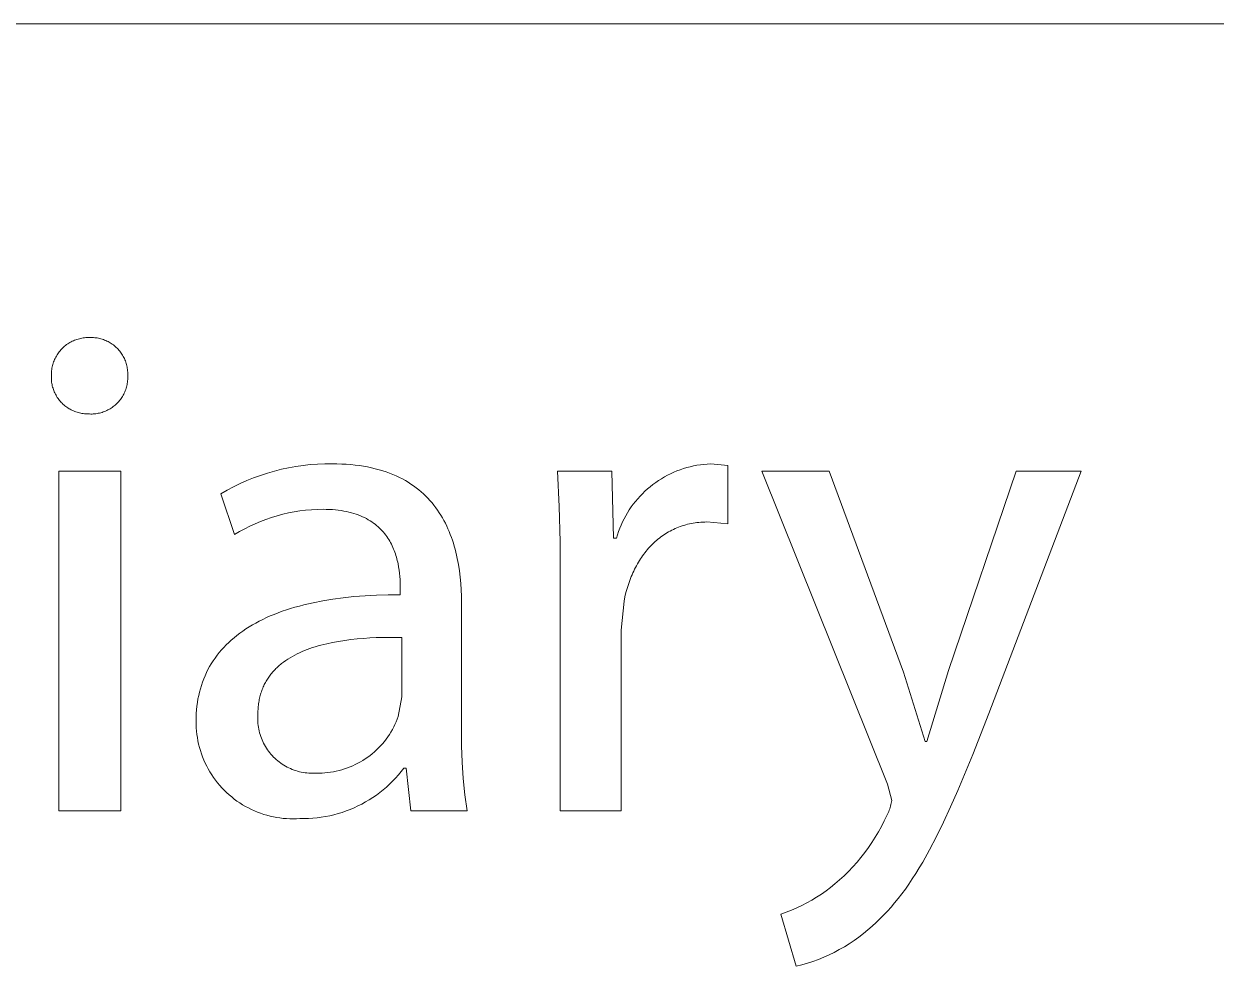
# Model space of a CAD drawing. Header units: millimetres. Extents: x 1383 to 4664, y -160 to 2132.
# Drawn here: x 4464.2 to 4520, y 162.7 to 206.8 of the extents above; entities that cross this region are included whole.
import ezdxf

# ---------------------------------------------------------------- set-up
doc = ezdxf.new("R2010")
doc.units = ezdxf.units.MM
doc.header["$MEASUREMENT"] = 0
doc.layers.add('Domyślny', color=7, linetype='Continuous', true_color=0x000000)

msp = doc.modelspace()

# ---------------------------------------------------------------- linework, layer by layer
at = {"layer": 'Domyślny', "color": 18, "lineweight": 15, "true_color": 0x000000}
for p, q in [((4660.842, 206.844), (3424.001, 206.844)), ((4466.365, 191.955), (4466.419, 191.983)), ((4466.419, 191.983), (4466.473, 192.008)), ((4466.473, 192.008), (4466.529, 192.032)), ((4466.529, 192.032), (4466.585, 192.054)), ((4466.585, 192.054), (4466.642, 192.074)), ((4466.642, 192.074), (4466.7, 192.092)), ((4466.7, 192.092), (4466.758, 192.107)), ((4466.758, 192.107), (4466.817, 192.121)), ((4466.817, 192.121), (4466.876, 192.133)), ((4466.876, 192.133), (4466.936, 192.142)), ((4466.936, 192.142), (4466.996, 192.15)), ((4466.996, 192.15), (4467.056, 192.156)), ((4467.056, 192.156), (4467.116, 192.159)), ((4467.116, 192.159), (4467.177, 192.16)), ((4467.177, 192.16), (4467.237, 192.159)), ((4467.237, 192.159), (4467.296, 192.161)), ((4467.296, 192.161), (4467.356, 192.161)), ((4467.356, 192.161), (4467.415, 192.158)), ((4467.415, 192.158), (4467.474, 192.154)), ((4467.474, 192.154), (4467.533, 192.147)), ((4467.533, 192.147), (4467.591, 192.139)), ((4467.591, 192.139), (4467.65, 192.128)), ((4467.65, 192.128), (4467.708, 192.115)), ((4467.708, 192.115), (4467.765, 192.101)), ((4467.765, 192.101), (4467.822, 192.084)), ((4467.822, 192.084), (4467.878, 192.065)), ((4467.878, 192.065), (4467.934, 192.045)), ((4467.934, 192.045), (4467.989, 192.022)), ((4467.989, 192.022), (4468.043, 191.998)), ((4468.043, 191.998), (4468.096, 191.972)), ((4465.743, 191.395), (4465.778, 191.444)), ((4465.778, 191.444), (4465.814, 191.493)), ((4465.814, 191.493), (4465.852, 191.539)), ((4465.852, 191.539), (4465.892, 191.585)), ((4465.892, 191.585), (4465.933, 191.629)), ((4465.933, 191.629), (4465.975, 191.672)), ((4465.975, 191.672), (4466.02, 191.713)), ((4466.02, 191.713), (4466.065, 191.753)), ((4466.065, 191.753), (4466.112, 191.791)), ((4466.112, 191.791), (4466.16, 191.827)), ((4466.16, 191.827), (4466.21, 191.862)), ((4466.21, 191.862), (4466.26, 191.895)), ((4466.26, 191.895), (4466.312, 191.926)), ((4466.312, 191.926), (4466.365, 191.955)), ((4468.096, 191.972), (4468.148, 191.944)), ((4468.148, 191.944), (4468.199, 191.914)), ((4468.199, 191.914), (4468.249, 191.882)), ((4468.249, 191.882), (4468.298, 191.849)), ((4468.298, 191.849), (4468.346, 191.814)), ((4468.346, 191.814), (4468.393, 191.777)), ((4468.393, 191.777), (4468.438, 191.739)), ((4468.438, 191.739), (4468.482, 191.699)), ((4468.482, 191.699), (4468.524, 191.658)), ((4468.524, 191.658), (4468.565, 191.615)), ((4468.565, 191.615), (4468.605, 191.571)), ((4468.605, 191.571), (4468.643, 191.525)), ((4468.643, 191.525), (4468.679, 191.479)), ((4468.679, 191.479), (4468.714, 191.431)), ((4468.714, 191.431), (4468.747, 191.381)), ((4465.497, 190.846), (4465.513, 190.905)), ((4465.513, 190.905), (4465.531, 190.962)), ((4465.531, 190.962), (4465.551, 191.019)), ((4465.551, 191.019), (4465.572, 191.076)), ((4465.572, 191.076), (4465.596, 191.131)), ((4465.596, 191.131), (4465.622, 191.186)), ((4465.622, 191.186), (4465.649, 191.24)), ((4465.649, 191.24), (4465.679, 191.293)), ((4465.679, 191.293), (4465.71, 191.344)), ((4465.71, 191.344), (4465.743, 191.395)), ((4468.747, 191.381), (4468.778, 191.331)), ((4468.778, 191.331), (4468.808, 191.28)), ((4468.808, 191.28), (4468.835, 191.227)), ((4468.835, 191.227), (4468.861, 191.174)), ((4468.861, 191.174), (4468.885, 191.12)), ((4468.885, 191.12), (4468.908, 191.065)), ((4468.908, 191.065), (4468.928, 191.009)), ((4468.928, 191.009), (4468.946, 190.953)), ((4468.946, 190.953), (4468.962, 190.896)), ((4468.962, 190.896), (4468.977, 190.838)), ((4465.444, 190.428), (4465.446, 190.488)), ((4465.445, 190.368), (4465.444, 190.428)), ((4465.444, 190.309), (4465.445, 190.368)), ((4465.444, 190.25), (4465.444, 190.309)), ((4465.446, 190.488), (4465.449, 190.549)), ((4465.449, 190.549), (4465.455, 190.609)), ((4465.455, 190.609), (4465.462, 190.669)), ((4465.462, 190.669), (4465.472, 190.728)), ((4465.472, 190.728), (4465.484, 190.788)), ((4465.484, 190.788), (4465.497, 190.846)), ((4468.977, 190.838), (4468.989, 190.78)), ((4468.989, 190.78), (4468.999, 190.722)), ((4468.999, 190.722), (4469.007, 190.663)), ((4469.007, 190.663), (4469.014, 190.604)), ((4469.014, 190.604), (4469.018, 190.545)), ((4469.018, 190.545), (4469.02, 190.486)), ((4469.02, 190.427), (4469.018, 190.368)), ((4469.018, 190.368), (4469.02, 190.308)), ((4469.02, 190.308), (4469.019, 190.249)), ((4469.02, 190.486), (4469.02, 190.427)), ((4465.447, 190.191), (4465.444, 190.25)), ((4465.452, 190.132), (4465.447, 190.191)), ((4465.458, 190.073), (4465.452, 190.132)), ((4465.467, 190.015), (4465.458, 190.073)), ((4465.478, 189.957), (4465.467, 190.015)), ((4465.49, 189.899), (4465.478, 189.957)), ((4465.505, 189.842), (4465.49, 189.899)), ((4465.522, 189.785), (4465.505, 189.842)), ((4465.54, 189.729), (4465.522, 189.785)), ((4468.943, 189.783), (4468.924, 189.727)), ((4468.959, 189.84), (4468.943, 189.783)), ((4468.974, 189.897), (4468.959, 189.84)), ((4468.987, 189.955), (4468.974, 189.897)), ((4468.997, 190.014), (4468.987, 189.955)), ((4469.006, 190.072), (4468.997, 190.014)), ((4469.012, 190.131), (4469.006, 190.072)), ((4469.017, 190.19), (4469.012, 190.131)), ((4469.019, 190.249), (4469.017, 190.19)), ((4465.561, 189.674), (4465.54, 189.729)), ((4465.583, 189.619), (4465.561, 189.674)), ((4465.608, 189.565), (4465.583, 189.619)), ((4465.634, 189.512), (4465.608, 189.565)), ((4465.662, 189.46), (4465.634, 189.512)), ((4465.691, 189.409), (4465.662, 189.46)), ((4465.723, 189.359), (4465.691, 189.409)), ((4465.756, 189.31), (4465.723, 189.359)), ((4465.791, 189.263), (4465.756, 189.31)), ((4465.828, 189.216), (4465.791, 189.263)), ((4465.866, 189.171), (4465.828, 189.216)), ((4468.637, 189.213), (4468.599, 189.167)), ((4468.674, 189.259), (4468.637, 189.213)), ((4468.709, 189.307), (4468.674, 189.259)), ((4468.742, 189.356), (4468.709, 189.307)), ((4468.773, 189.406), (4468.742, 189.356)), ((4468.803, 189.457), (4468.773, 189.406)), ((4468.831, 189.51), (4468.803, 189.457)), ((4468.857, 189.563), (4468.831, 189.51)), ((4468.881, 189.617), (4468.857, 189.563)), ((4468.904, 189.671), (4468.881, 189.617)), ((4468.924, 189.727), (4468.904, 189.671)), ((4465.905, 189.127), (4465.866, 189.171)), ((4465.946, 189.085), (4465.905, 189.127)), ((4465.989, 189.044), (4465.946, 189.085)), ((4466.033, 189.005), (4465.989, 189.044)), ((4466.078, 188.967), (4466.033, 189.005)), ((4466.125, 188.93), (4466.078, 188.967)), ((4466.172, 188.896), (4466.125, 188.93)), ((4466.221, 188.863), (4466.172, 188.896)), ((4466.271, 188.831), (4466.221, 188.863)), ((4466.322, 188.802), (4466.271, 188.831)), ((4466.375, 188.774), (4466.322, 188.802)), ((4466.428, 188.748), (4466.375, 188.774)), ((4466.481, 188.724), (4466.428, 188.748)), ((4466.536, 188.702), (4466.481, 188.724)), ((4466.592, 188.681), (4466.536, 188.702)), ((4466.648, 188.663), (4466.592, 188.681)), ((4466.704, 188.646), (4466.648, 188.663)), ((4466.762, 188.632), (4466.704, 188.646)), ((4466.819, 188.619), (4466.762, 188.632)), ((4467.758, 188.641), (4467.701, 188.626)), ((4467.815, 188.657), (4467.758, 188.641)), ((4467.871, 188.676), (4467.815, 188.657)), ((4467.927, 188.696), (4467.871, 188.676)), ((4467.982, 188.718), (4467.927, 188.696)), ((4468.036, 188.743), (4467.982, 188.718)), ((4468.089, 188.769), (4468.036, 188.743)), ((4468.141, 188.796), (4468.089, 188.769)), ((4468.192, 188.826), (4468.141, 188.796)), ((4468.243, 188.858), (4468.192, 188.826)), ((4468.292, 188.891), (4468.243, 188.858)), ((4468.34, 188.926), (4468.292, 188.891)), ((4468.386, 188.962), (4468.34, 188.926)), ((4468.432, 189), (4468.386, 188.962)), ((4468.476, 189.04), (4468.432, 189)), ((4468.518, 189.081), (4468.476, 189.04)), ((4468.559, 189.123), (4468.518, 189.081)), ((4468.599, 189.167), (4468.559, 189.123)), ((4466.877, 188.609), (4466.819, 188.619)), ((4466.936, 188.6), (4466.877, 188.609)), ((4466.995, 188.594), (4466.936, 188.6)), ((4467.053, 188.589), (4466.995, 188.594)), ((4467.112, 188.587), (4467.053, 188.589)), ((4467.172, 188.587), (4467.112, 188.587)), ((4467.231, 188.583), (4467.172, 188.587)), ((4467.29, 188.581), (4467.231, 188.583)), ((4467.349, 188.581), (4467.29, 188.581)), ((4467.408, 188.584), (4467.349, 188.581)), ((4467.467, 188.588), (4467.408, 188.584)), ((4467.526, 188.595), (4467.467, 188.588)), ((4467.585, 188.603), (4467.526, 188.595)), ((4467.643, 188.614), (4467.585, 188.603)), ((4467.701, 188.626), (4467.643, 188.614)), ((4465.795, 185.899), (4468.69, 185.899)), ((4465.795, 170.002), (4465.795, 185.899)), ((4468.69, 185.899), (4468.69, 170.002)), ((4475.555, 185.814), (4475.884, 185.909)), ((4475.884, 185.909), (4476.215, 185.993)), ((4476.215, 185.993), (4476.549, 186.065)), ((4476.549, 186.065), (4476.886, 186.125)), ((4476.886, 186.125), (4477.224, 186.173)), ((4477.224, 186.173), (4477.564, 186.21)), ((4477.564, 186.21), (4477.905, 186.235)), ((4477.905, 186.235), (4478.246, 186.248)), ((4478.246, 186.248), (4478.588, 186.25)), ((4478.588, 186.25), (4478.813, 186.247)), ((4478.813, 186.247), (4479.033, 186.24)), ((4479.033, 186.24), (4479.248, 186.228)), ((4479.248, 186.228), (4479.457, 186.212)), ((4479.457, 186.212), (4479.662, 186.191)), ((4479.662, 186.191), (4479.861, 186.165)), ((4479.861, 186.165), (4480.055, 186.135)), ((4480.055, 186.135), (4480.244, 186.101)), ((4480.244, 186.101), (4480.428, 186.063)), ((4480.428, 186.063), (4480.608, 186.02)), ((4480.608, 186.02), (4480.782, 185.974)), ((4480.782, 185.974), (4480.952, 185.923)), ((4480.952, 185.923), (4481.117, 185.869)), ((4481.117, 185.869), (4481.278, 185.81)), ((4489.212, 184.246), (4489.128, 185.898)), ((4489.128, 185.898), (4491.674, 185.898)), ((4491.674, 185.898), (4491.761, 182.773)), ((4494.429, 185.784), (4494.576, 185.852)), ((4494.576, 185.852), (4494.726, 185.914)), ((4494.726, 185.914), (4494.878, 185.971)), ((4494.878, 185.971), (4495.032, 186.023)), ((4495.032, 186.023), (4495.187, 186.07)), ((4495.187, 186.07), (4495.344, 186.112)), ((4495.344, 186.112), (4495.502, 186.148)), ((4495.502, 186.148), (4495.662, 186.179)), ((4495.662, 186.179), (4495.822, 186.204)), ((4495.822, 186.204), (4495.983, 186.224)), ((4495.983, 186.224), (4496.145, 186.239)), ((4496.145, 186.239), (4496.307, 186.247)), ((4496.307, 186.247), (4497.115, 186.171)), ((4497.115, 186.171), (4497.115, 183.439)), ((4504.581, 171.247), (4498.703, 185.899)), ((4498.703, 185.899), (4501.849, 185.899)), ((4501.849, 185.899), (4505.335, 176.503)), ((4507.444, 176.568), (4510.601, 185.899)), ((4513.649, 185.899), (4509.323, 174.569)), ((4510.601, 185.899), (4513.649, 185.899)), ((4473.974, 185.172), (4474.281, 185.322)), ((4474.281, 185.322), (4474.593, 185.462)), ((4474.593, 185.462), (4474.91, 185.59)), ((4474.91, 185.59), (4475.231, 185.708)), ((4475.231, 185.708), (4475.555, 185.814)), ((4481.278, 185.81), (4481.434, 185.748)), ((4481.434, 185.748), (4481.585, 185.682)), ((4481.585, 185.682), (4481.732, 185.613)), ((4481.732, 185.613), (4481.874, 185.54)), ((4481.874, 185.54), (4482.013, 185.464)), ((4482.013, 185.464), (4482.146, 185.384)), ((4482.146, 185.384), (4482.276, 185.302)), ((4482.276, 185.302), (4482.401, 185.215)), ((4493.599, 185.278), (4493.73, 185.374)), ((4493.73, 185.374), (4493.864, 185.465)), ((4493.864, 185.465), (4494.001, 185.552)), ((4494.001, 185.552), (4494.141, 185.634)), ((4494.141, 185.634), (4494.284, 185.712)), ((4494.284, 185.712), (4494.429, 185.784)), ((4473.376, 184.84), (4473.672, 185.011)), ((4474.021, 182.939), (4473.376, 184.84)), ((4473.672, 185.011), (4473.974, 185.172)), ((4482.401, 185.215), (4482.523, 185.126)), ((4482.523, 185.126), (4482.64, 185.034)), ((4482.64, 185.034), (4482.753, 184.939)), ((4482.753, 184.939), (4482.862, 184.841)), ((4482.862, 184.841), (4482.968, 184.74)), ((4482.968, 184.74), (4483.069, 184.636)), ((4492.889, 184.614), (4492.997, 184.734)), ((4492.997, 184.734), (4493.11, 184.851)), ((4493.11, 184.851), (4493.227, 184.964)), ((4493.227, 184.964), (4493.347, 185.073)), ((4493.347, 185.073), (4493.471, 185.177)), ((4493.471, 185.177), (4493.599, 185.278)), ((4483.069, 184.636), (4483.167, 184.53)), ((4483.167, 184.53), (4483.261, 184.421)), ((4483.261, 184.421), (4483.351, 184.309)), ((4483.351, 184.309), (4483.438, 184.196)), ((4483.438, 184.196), (4483.521, 184.079)), ((4489.256, 182.592), (4489.212, 184.246)), ((4492.497, 184.097), (4492.588, 184.231)), ((4492.588, 184.231), (4492.684, 184.362)), ((4492.684, 184.362), (4492.784, 184.49)), ((4492.784, 184.49), (4492.889, 184.614)), ((4475.491, 183.65), (4475.236, 183.553)), ((4475.748, 183.738), (4475.491, 183.65)), ((4476.009, 183.818), (4475.748, 183.738)), ((4476.273, 183.888), (4476.009, 183.818)), ((4476.538, 183.949), (4476.273, 183.888)), ((4476.806, 184.001), (4476.538, 183.949)), ((4477.075, 184.043), (4476.806, 184.001)), ((4477.346, 184.076), (4477.075, 184.043)), ((4477.617, 184.1), (4477.346, 184.076)), ((4477.889, 184.114), (4477.617, 184.1)), ((4478.162, 184.119), (4477.889, 184.114)), ((4478.312, 184.117), (4478.162, 184.119)), ((4478.459, 184.112), (4478.312, 184.117)), ((4478.601, 184.104), (4478.459, 184.112)), ((4478.739, 184.092), (4478.601, 184.104)), ((4478.873, 184.077), (4478.739, 184.092)), ((4479.003, 184.06), (4478.873, 184.077)), ((4479.13, 184.039), (4479.003, 184.06)), ((4479.252, 184.015), (4479.13, 184.039)), ((4479.371, 183.989), (4479.252, 184.015)), ((4479.486, 183.959), (4479.371, 183.989)), ((4479.597, 183.927), (4479.486, 183.959)), ((4479.705, 183.893), (4479.597, 183.927)), ((4479.809, 183.856), (4479.705, 183.893)), ((4479.91, 183.816), (4479.809, 183.856)), ((4480.007, 183.774), (4479.91, 183.816)), ((4480.101, 183.73), (4480.007, 183.774)), ((4480.191, 183.683), (4480.101, 183.73)), ((4480.278, 183.635), (4480.191, 183.683)), ((4480.363, 183.584), (4480.278, 183.635)), ((4483.521, 184.079), (4483.601, 183.961)), ((4483.601, 183.961), (4483.677, 183.84)), ((4483.677, 183.84), (4483.749, 183.718)), ((4483.749, 183.718), (4483.819, 183.593)), ((4492.178, 183.532), (4492.251, 183.677)), ((4492.251, 183.677), (4492.328, 183.82)), ((4492.328, 183.82), (4492.41, 183.96)), ((4492.41, 183.96), (4492.497, 184.097)), ((4474.255, 183.079), (4474.021, 182.939)), ((4474.494, 183.21), (4474.255, 183.079)), ((4474.737, 183.333), (4474.494, 183.21)), ((4474.985, 183.447), (4474.737, 183.333)), ((4475.236, 183.553), (4474.985, 183.447)), ((4480.443, 183.532), (4480.363, 183.584)), ((4480.521, 183.477), (4480.443, 183.532)), ((4480.596, 183.421), (4480.521, 183.477)), ((4480.668, 183.363), (4480.596, 183.421)), ((4480.737, 183.303), (4480.668, 183.363)), ((4480.803, 183.242), (4480.737, 183.303)), ((4480.867, 183.179), (4480.803, 183.242)), ((4480.927, 183.115), (4480.867, 183.179)), ((4480.985, 183.049), (4480.927, 183.115)), ((4481.04, 182.983), (4480.985, 183.049)), ((4483.819, 183.593), (4483.885, 183.466)), ((4483.885, 183.466), (4483.948, 183.338)), ((4483.948, 183.338), (4484.008, 183.208)), ((4484.008, 183.208), (4484.065, 183.076)), ((4484.065, 183.076), (4484.118, 182.942)), ((4491.939, 182.928), (4491.991, 183.082)), ((4491.991, 183.082), (4492.049, 183.234)), ((4492.049, 183.234), (4492.111, 183.384)), ((4492.111, 183.384), (4492.178, 183.532)), ((4494.333, 183.062), (4494.259, 183.018)), ((4494.408, 183.104), (4494.333, 183.062)), ((4494.485, 183.144), (4494.408, 183.104)), ((4494.562, 183.182), (4494.485, 183.144)), ((4494.641, 183.218), (4494.562, 183.182)), ((4494.721, 183.252), (4494.641, 183.218)), ((4494.801, 183.285), (4494.721, 183.252)), ((4494.883, 183.315), (4494.801, 183.285)), ((4494.966, 183.344), (4494.883, 183.315)), ((4495.05, 183.37), (4494.966, 183.344)), ((4495.135, 183.395), (4495.05, 183.37)), ((4495.221, 183.418), (4495.135, 183.395)), ((4495.307, 183.438), (4495.221, 183.418)), ((4495.395, 183.456), (4495.307, 183.438)), ((4495.484, 183.473), (4495.395, 183.456)), ((4495.574, 183.487), (4495.484, 183.473)), ((4495.664, 183.499), (4495.574, 183.487)), ((4495.756, 183.509), (4495.664, 183.499)), ((4495.849, 183.517), (4495.756, 183.509)), ((4495.942, 183.522), (4495.849, 183.517)), ((4496.037, 183.526), (4495.942, 183.522)), ((4496.132, 183.527), (4496.037, 183.526)), ((4497.115, 183.439), (4496.132, 183.527)), ((4481.093, 182.914), (4481.04, 182.983)), ((4481.143, 182.845), (4481.093, 182.914)), ((4481.191, 182.775), (4481.143, 182.845)), ((4481.237, 182.704), (4481.191, 182.775)), ((4481.28, 182.632), (4481.237, 182.704)), ((4481.321, 182.559), (4481.28, 182.632)), ((4481.359, 182.486), (4481.321, 182.559)), ((4484.118, 182.942), (4484.169, 182.807)), ((4484.169, 182.807), (4484.216, 182.67)), ((4484.216, 182.67), (4484.261, 182.532)), ((4484.261, 182.532), (4484.303, 182.393)), ((4489.259, 180.937), (4489.256, 182.592)), ((4491.761, 182.773), (4491.893, 182.773)), ((4491.893, 182.773), (4491.939, 182.928)), ((4493.641, 182.547), (4493.578, 182.486)), ((4493.705, 182.606), (4493.641, 182.547)), ((4493.77, 182.663), (4493.705, 182.606)), ((4493.836, 182.719), (4493.77, 182.663)), ((4493.904, 182.773), (4493.836, 182.719)), ((4493.973, 182.826), (4493.904, 182.773)), ((4494.042, 182.876), (4493.973, 182.826)), ((4494.113, 182.925), (4494.042, 182.876)), ((4494.185, 182.973), (4494.113, 182.925)), ((4494.259, 183.018), (4494.185, 182.973)), ((4481.396, 182.411), (4481.359, 182.486)), ((4481.43, 182.337), (4481.396, 182.411)), ((4481.462, 182.261), (4481.43, 182.337)), ((4481.493, 182.186), (4481.462, 182.261)), ((4481.521, 182.11), (4481.493, 182.186)), ((4481.548, 182.033), (4481.521, 182.11)), ((4481.572, 181.957), (4481.548, 182.033)), ((4481.595, 181.88), (4481.572, 181.957)), ((4484.303, 182.393), (4484.342, 182.252)), ((4484.342, 182.252), (4484.379, 182.11)), ((4484.379, 182.11), (4484.413, 181.968)), ((4484.413, 181.968), (4484.444, 181.824)), ((4493.119, 181.946), (4493.068, 181.871)), ((4493.172, 182.018), (4493.119, 181.946)), ((4493.227, 182.09), (4493.172, 182.018)), ((4493.282, 182.16), (4493.227, 182.09)), ((4493.339, 182.228), (4493.282, 182.16)), ((4493.397, 182.295), (4493.339, 182.228)), ((4493.456, 182.36), (4493.397, 182.295)), ((4493.516, 182.424), (4493.456, 182.36)), ((4493.578, 182.486), (4493.516, 182.424)), ((4481.617, 181.804), (4481.595, 181.88)), ((4481.636, 181.727), (4481.617, 181.804)), ((4481.655, 181.651), (4481.636, 181.727)), ((4481.671, 181.575), (4481.655, 181.651)), ((4481.7, 181.423), (4481.671, 181.575)), ((4481.724, 181.274), (4481.7, 181.423)), ((4484.444, 181.824), (4484.473, 181.679)), ((4484.473, 181.679), (4484.499, 181.533)), ((4484.499, 181.533), (4484.544, 181.24)), ((4492.785, 181.398), (4492.742, 181.314)), ((4492.829, 181.48), (4492.785, 181.398)), ((4492.874, 181.561), (4492.829, 181.48)), ((4492.92, 181.641), (4492.874, 181.561)), ((4492.968, 181.719), (4492.92, 181.641)), ((4493.017, 181.796), (4492.968, 181.719)), ((4493.068, 181.871), (4493.017, 181.796)), ((4481.742, 181.126), (4481.724, 181.274)), ((4481.757, 180.982), (4481.742, 181.126)), ((4481.767, 180.842), (4481.757, 180.982)), ((4481.774, 180.705), (4481.767, 180.842)), ((4484.544, 181.24), (4484.58, 180.944)), ((4484.58, 180.944), (4484.608, 180.646)), ((4489.259, 170.001), (4489.259, 180.937)), ((4492.551, 180.879), (4492.516, 180.788)), ((4492.586, 180.968), (4492.551, 180.879)), ((4492.623, 181.056), (4492.586, 180.968)), ((4492.662, 181.144), (4492.623, 181.056)), ((4492.701, 181.23), (4492.662, 181.144)), ((4492.742, 181.314), (4492.701, 181.23)), ((4481.777, 180.574), (4481.774, 180.705)), ((4481.778, 180.448), (4481.777, 180.574)), ((4481.778, 180.12), (4481.778, 180.448)), ((4484.608, 180.646), (4484.626, 180.347)), ((4484.626, 180.347), (4484.637, 180.048)), ((4492.394, 180.414), (4492.341, 180.221)), ((4492.452, 180.603), (4492.394, 180.414)), ((4492.516, 180.788), (4492.452, 180.603)), ((4477.263, 179.649), (4477.699, 179.75)), ((4477.699, 179.75), (4478.151, 179.839)), ((4478.151, 179.839), (4478.62, 179.915)), ((4478.62, 179.915), (4479.106, 179.98)), ((4479.106, 179.98), (4479.608, 180.033)), ((4479.608, 180.033), (4480.126, 180.073)), ((4480.126, 180.073), (4480.661, 180.101)), ((4480.661, 180.101), (4481.212, 180.117)), ((4481.212, 180.117), (4481.778, 180.12)), ((4484.637, 180.048), (4484.641, 179.749)), ((4484.641, 179.749), (4484.641, 173.805)), ((4492.253, 179.823), (4492.122, 178.468)), ((4492.294, 180.024), (4492.253, 179.823)), ((4492.341, 180.221), (4492.294, 180.024)), ((4475.693, 179.128), (4475.874, 179.203)), ((4475.874, 179.203), (4476.06, 179.275)), ((4476.06, 179.275), (4476.25, 179.345)), ((4476.25, 179.345), (4476.444, 179.412)), ((4476.444, 179.412), (4476.642, 179.475)), ((4476.642, 179.475), (4476.845, 179.536)), ((4476.845, 179.536), (4477.052, 179.594)), ((4477.052, 179.594), (4477.263, 179.649)), ((4474.55, 178.52), (4474.7, 178.615)), ((4474.7, 178.615), (4474.854, 178.708)), ((4474.854, 178.708), (4475.013, 178.797)), ((4475.013, 178.797), (4475.177, 178.884)), ((4475.177, 178.884), (4475.344, 178.968)), ((4475.344, 178.968), (4475.517, 179.049)), ((4475.517, 179.049), (4475.693, 179.128)), ((4473.868, 178.001), (4473.995, 178.11)), ((4473.995, 178.11), (4474.127, 178.217)), ((4474.127, 178.217), (4474.263, 178.32)), ((4474.263, 178.32), (4474.404, 178.421)), ((4474.404, 178.421), (4474.55, 178.52)), ((4479.758, 178.053), (4479.465, 178.022)), ((4480.054, 178.078), (4479.758, 178.053)), ((4480.352, 178.098), (4480.054, 178.078)), ((4480.651, 178.112), (4480.352, 178.098)), ((4481.25, 178.125), (4480.651, 178.112)), ((4481.844, 178.121), (4481.25, 178.125)), ((4481.844, 175.346), (4481.844, 178.121)), ((4492.122, 178.468), (4492.122, 170.001)), ((4473.3, 177.412), (4473.405, 177.535)), ((4473.405, 177.535), (4473.513, 177.656)), ((4473.513, 177.656), (4473.627, 177.773)), ((4473.627, 177.773), (4473.745, 177.888)), ((4473.745, 177.888), (4473.868, 178.001)), ((4477.299, 177.509), (4477.179, 177.459)), ((4477.421, 177.556), (4477.299, 177.509)), ((4477.545, 177.602), (4477.421, 177.556)), ((4477.671, 177.645), (4477.545, 177.602)), ((4477.8, 177.685), (4477.671, 177.645)), ((4477.93, 177.724), (4477.8, 177.685)), ((4478.062, 177.761), (4477.93, 177.724)), ((4478.332, 177.828), (4478.062, 177.761)), ((4478.607, 177.887), (4478.332, 177.828)), ((4478.889, 177.939), (4478.607, 177.887)), ((4479.175, 177.984), (4478.889, 177.939)), ((4479.465, 178.022), (4479.175, 177.984)), ((4472.931, 176.892), (4473.016, 177.026)), ((4473.016, 177.026), (4473.106, 177.157)), ((4473.106, 177.157), (4473.201, 177.286)), ((4473.201, 177.286), (4473.3, 177.412)), ((4476.315, 176.972), (4476.221, 176.9)), ((4476.413, 177.042), (4476.315, 176.972)), ((4476.514, 177.109), (4476.413, 177.042)), ((4476.618, 177.174), (4476.514, 177.109)), ((4476.725, 177.236), (4476.618, 177.174)), ((4476.835, 177.295), (4476.725, 177.236)), ((4476.947, 177.352), (4476.835, 177.295)), ((4477.062, 177.407), (4476.947, 177.352)), ((4477.179, 177.459), (4477.062, 177.407)), ((4472.637, 176.329), (4472.703, 176.474)), ((4472.703, 176.474), (4472.774, 176.616)), ((4472.774, 176.616), (4472.85, 176.755)), ((4472.85, 176.755), (4472.931, 176.892)), ((4475.687, 176.36), (4475.652, 176.313)), ((4475.723, 176.406), (4475.687, 176.36)), ((4475.759, 176.451), (4475.723, 176.406)), ((4475.797, 176.496), (4475.759, 176.451)), ((4475.835, 176.539), (4475.797, 176.496)), ((4475.875, 176.582), (4475.835, 176.539)), ((4475.915, 176.624), (4475.875, 176.582)), ((4475.956, 176.666), (4475.915, 176.624)), ((4475.998, 176.707), (4475.956, 176.666)), ((4476.041, 176.747), (4475.998, 176.707)), ((4476.085, 176.786), (4476.041, 176.747)), ((4476.129, 176.825), (4476.085, 176.786)), ((4476.174, 176.863), (4476.129, 176.825)), ((4476.221, 176.9), (4476.174, 176.863)), ((4505.335, 176.503), (4506.351, 173.258)), ((4506.416, 173.258), (4507.444, 176.568)), ((4472.42, 175.724), (4472.467, 175.879)), ((4472.467, 175.879), (4472.519, 176.032)), ((4472.519, 176.032), (4472.575, 176.182)), ((4472.575, 176.182), (4472.637, 176.329)), ((4475.361, 175.804), (4475.337, 175.749)), ((4475.385, 175.859), (4475.361, 175.804)), ((4475.411, 175.913), (4475.385, 175.859)), ((4475.437, 175.965), (4475.411, 175.913)), ((4475.465, 176.017), (4475.437, 175.965)), ((4475.494, 176.069), (4475.465, 176.017)), ((4475.523, 176.119), (4475.494, 176.069)), ((4475.554, 176.169), (4475.523, 176.119)), ((4475.586, 176.218), (4475.554, 176.169)), ((4475.619, 176.266), (4475.586, 176.218)), ((4475.652, 176.313), (4475.619, 176.266)), ((4472.281, 175.076), (4472.308, 175.242)), ((4472.308, 175.242), (4472.34, 175.405)), ((4472.34, 175.405), (4472.378, 175.566)), ((4472.378, 175.566), (4472.42, 175.724)), ((4475.19, 175.277), (4475.177, 175.214)), ((4475.205, 175.339), (4475.19, 175.277)), ((4475.22, 175.4), (4475.205, 175.339)), ((4475.237, 175.46), (4475.22, 175.4)), ((4475.255, 175.52), (4475.237, 175.46)), ((4475.274, 175.578), (4475.255, 175.52)), ((4475.294, 175.636), (4475.274, 175.578)), ((4475.315, 175.693), (4475.294, 175.636)), ((4475.337, 175.749), (4475.315, 175.693)), ((4481.68, 174.428), (4481.844, 175.346)), ((4472.228, 174.564), (4472.241, 174.737)), ((4472.241, 174.737), (4472.258, 174.908)), ((4472.258, 174.908), (4472.281, 175.076)), ((4475.116, 174.68), (4475.114, 174.609)), ((4475.119, 174.75), (4475.116, 174.68)), ((4475.124, 174.819), (4475.119, 174.75)), ((4475.13, 174.887), (4475.124, 174.819)), ((4475.137, 174.954), (4475.13, 174.887)), ((4475.145, 175.02), (4475.137, 174.954)), ((4475.155, 175.086), (4475.145, 175.02)), ((4475.165, 175.15), (4475.155, 175.086)), ((4475.177, 175.214), (4475.165, 175.15)), ((4472.218, 174.209), (4472.221, 174.388)), ((4472.219, 174.053), (4472.218, 174.209)), ((4472.221, 174.388), (4472.228, 174.564)), ((4475.108, 174.449), (4475.105, 174.361)), ((4475.105, 174.361), (4475.105, 174.272)), ((4475.105, 174.272), (4475.109, 174.184)), ((4475.114, 174.537), (4475.108, 174.449)), ((4475.109, 174.184), (4475.115, 174.096)), ((4475.114, 174.609), (4475.114, 174.537)), ((4481.528, 174.053), (4481.583, 174.176)), ((4481.583, 174.176), (4481.634, 174.301)), ((4481.634, 174.301), (4481.68, 174.428)), ((4509.323, 174.569), (4508.573, 172.646)), ((4472.226, 173.897), (4472.219, 174.053)), ((4472.238, 173.741), (4472.226, 173.897)), ((4472.255, 173.586), (4472.238, 173.741)), ((4472.278, 173.432), (4472.255, 173.586)), ((4475.115, 174.096), (4475.124, 174.008)), ((4475.124, 174.008), (4475.137, 173.921)), ((4475.137, 173.921), (4475.152, 173.834)), ((4475.152, 173.834), (4475.171, 173.748)), ((4475.171, 173.748), (4475.192, 173.662)), ((4475.192, 173.662), (4475.216, 173.577)), ((4475.216, 173.577), (4475.244, 173.493)), ((4481.192, 173.47), (4481.267, 173.582)), ((4481.267, 173.582), (4481.338, 173.696)), ((4481.338, 173.696), (4481.405, 173.813)), ((4481.405, 173.813), (4481.469, 173.932)), ((4481.469, 173.932), (4481.528, 174.053)), ((4484.641, 173.805), (4484.641, 173.042)), ((4472.306, 173.278), (4472.278, 173.432)), ((4472.339, 173.126), (4472.306, 173.278)), ((4472.378, 172.974), (4472.339, 173.126)), ((4475.244, 173.493), (4475.274, 173.41)), ((4475.274, 173.41), (4475.307, 173.329)), ((4475.307, 173.329), (4475.342, 173.248)), ((4475.342, 173.248), (4475.381, 173.168)), ((4475.381, 173.168), (4475.422, 173.09)), ((4475.422, 173.09), (4475.466, 173.014)), ((4475.466, 173.014), (4475.513, 172.939)), ((4480.762, 172.952), (4480.855, 173.049)), ((4480.855, 173.049), (4480.944, 173.15)), ((4480.944, 173.15), (4481.031, 173.254)), ((4481.031, 173.254), (4481.113, 173.36)), ((4481.113, 173.36), (4481.192, 173.47)), ((4484.641, 173.042), (4484.668, 172.279)), ((4506.351, 173.258), (4506.416, 173.258)), ((4472.421, 172.825), (4472.378, 172.974)), ((4472.47, 172.676), (4472.421, 172.825)), ((4472.524, 172.53), (4472.47, 172.676)), ((4472.583, 172.385), (4472.524, 172.53)), ((4475.513, 172.939), (4475.562, 172.866)), ((4475.562, 172.866), (4475.613, 172.794)), ((4475.613, 172.794), (4475.667, 172.724)), ((4475.667, 172.724), (4475.724, 172.656)), ((4475.724, 172.656), (4475.782, 172.59)), ((4475.782, 172.59), (4475.843, 172.526)), ((4475.843, 172.526), (4475.907, 172.465)), ((4475.907, 172.465), (4475.972, 172.405)), ((4480.14, 172.437), (4480.25, 172.514)), ((4480.25, 172.514), (4480.359, 172.595)), ((4480.359, 172.595), (4480.464, 172.679)), ((4480.464, 172.679), (4480.566, 172.766)), ((4480.566, 172.766), (4480.666, 172.857)), ((4480.666, 172.857), (4480.762, 172.952)), ((4508.573, 172.646), (4507.87, 170.953)), ((4472.647, 172.243), (4472.583, 172.385)), ((4472.715, 172.102), (4472.647, 172.243)), ((4472.789, 171.965), (4472.715, 172.102)), ((4472.867, 171.83), (4472.789, 171.965)), ((4475.972, 172.405), (4476.039, 172.348)), ((4476.039, 172.348), (4476.108, 172.293)), ((4476.108, 172.293), (4476.179, 172.241)), ((4476.179, 172.241), (4476.252, 172.191)), ((4476.252, 172.191), (4476.326, 172.143)), ((4476.326, 172.143), (4476.402, 172.099)), ((4476.402, 172.099), (4476.48, 172.056)), ((4476.48, 172.056), (4476.559, 172.017)), ((4476.559, 172.017), (4476.639, 171.98)), ((4476.639, 171.98), (4476.721, 171.946)), ((4476.721, 171.946), (4476.803, 171.915)), ((4476.803, 171.915), (4476.887, 171.887)), ((4478.782, 171.862), (4478.914, 171.892)), ((4478.914, 171.892), (4479.044, 171.928)), ((4479.044, 171.928), (4479.172, 171.967)), ((4479.172, 171.967), (4479.3, 172.012)), ((4479.3, 172.012), (4479.426, 172.06)), ((4479.426, 172.06), (4479.55, 172.113)), ((4479.55, 172.113), (4479.672, 172.169)), ((4479.672, 172.169), (4479.792, 172.23)), ((4479.792, 172.23), (4479.91, 172.295)), ((4479.91, 172.295), (4480.026, 172.364)), ((4480.026, 172.364), (4480.14, 172.437)), ((4481.942, 172.002), (4481.819, 171.844)), ((4482.052, 172.002), (4481.942, 172.002)), ((4482.27, 170.003), (4482.052, 172.002)), ((4484.668, 172.279), (4484.72, 171.518)), ((4472.95, 171.697), (4472.867, 171.83)), ((4473.037, 171.568), (4472.95, 171.697)), ((4473.129, 171.441), (4473.037, 171.568)), ((4473.225, 171.318), (4473.129, 171.441)), ((4476.887, 171.887), (4476.971, 171.862)), ((4476.971, 171.862), (4477.057, 171.839)), ((4477.057, 171.839), (4477.143, 171.82)), ((4477.143, 171.82), (4477.229, 171.803)), ((4477.229, 171.803), (4477.317, 171.79)), ((4477.317, 171.79), (4477.404, 171.779)), ((4477.404, 171.779), (4477.492, 171.772)), ((4477.492, 171.772), (4477.58, 171.768)), ((4477.58, 171.768), (4477.669, 171.766)), ((4477.669, 171.766), (4477.757, 171.768)), ((4477.757, 171.768), (4477.845, 171.773)), ((4477.845, 171.773), (4477.98, 171.772)), ((4477.98, 171.772), (4478.115, 171.775)), ((4478.115, 171.775), (4478.249, 171.783)), ((4478.249, 171.783), (4478.383, 171.796)), ((4478.383, 171.796), (4478.517, 171.813)), ((4478.517, 171.813), (4478.65, 171.835)), ((4478.65, 171.835), (4478.782, 171.862)), ((4481.419, 171.396), (4481.275, 171.256)), ((4481.557, 171.541), (4481.419, 171.396)), ((4481.691, 171.69), (4481.557, 171.541)), ((4481.819, 171.844), (4481.691, 171.69)), ((4484.72, 171.518), (4484.799, 170.759)), ((4473.325, 171.198), (4473.225, 171.318)), ((4473.429, 171.082), (4473.325, 171.198)), ((4473.537, 170.97), (4473.429, 171.082)), ((4473.649, 170.861), (4473.537, 170.97)), ((4473.765, 170.756), (4473.649, 170.861)), ((4480.818, 170.866), (4480.657, 170.746)), ((4480.975, 170.99), (4480.818, 170.866)), ((4481.127, 171.12), (4480.975, 170.99)), ((4481.275, 171.256), (4481.127, 171.12)), ((4504.778, 170.493), (4504.581, 171.247)), ((4507.87, 170.953), (4507.532, 170.188)), ((4473.884, 170.655), (4473.765, 170.756)), ((4474.006, 170.558), (4473.884, 170.655)), ((4474.132, 170.466), (4474.006, 170.558)), ((4474.261, 170.378), (4474.132, 170.466)), ((4474.393, 170.294), (4474.261, 170.378)), ((4474.527, 170.215), (4474.393, 170.294)), ((4474.665, 170.141), (4474.527, 170.215)), ((4479.797, 170.234), (4479.615, 170.15)), ((4479.975, 170.325), (4479.797, 170.234)), ((4480.151, 170.422), (4479.975, 170.325)), ((4480.323, 170.524), (4480.151, 170.422)), ((4480.492, 170.632), (4480.323, 170.524)), ((4480.657, 170.746), (4480.492, 170.632)), ((4484.799, 170.759), (4484.903, 170.003)), ((4504.707, 170.165), (4504.725, 170.229)), ((4504.725, 170.229), (4504.742, 170.295)), ((4504.742, 170.295), (4504.756, 170.36)), ((4504.756, 170.36), (4504.768, 170.427)), ((4504.768, 170.427), (4504.778, 170.493)), ((4468.69, 170.002), (4465.795, 170.002)), ((4474.805, 170.071), (4474.665, 170.141)), ((4474.947, 170.007), (4474.805, 170.071)), ((4475.091, 169.947), (4474.947, 170.007)), ((4475.237, 169.892), (4475.091, 169.947)), ((4475.385, 169.842), (4475.237, 169.892)), ((4475.535, 169.798), (4475.385, 169.842)), ((4475.686, 169.758), (4475.535, 169.798)), ((4475.838, 169.724), (4475.686, 169.758)), ((4475.991, 169.695), (4475.838, 169.724)), ((4476.146, 169.672), (4475.991, 169.695)), ((4476.301, 169.653), (4476.146, 169.672)), ((4477.681, 169.659), (4477.481, 169.647)), ((4477.881, 169.678), (4477.681, 169.659)), ((4478.079, 169.704), (4477.881, 169.678)), ((4478.277, 169.737), (4478.079, 169.704)), ((4478.474, 169.776), (4478.277, 169.737)), ((4478.669, 169.822), (4478.474, 169.776)), ((4478.862, 169.875), (4478.669, 169.822)), ((4479.054, 169.934), (4478.862, 169.875)), ((4479.243, 170), (4479.054, 169.934)), ((4479.43, 170.072), (4479.243, 170)), ((4479.615, 170.15), (4479.43, 170.072)), ((4484.903, 170.003), (4482.27, 170.003)), ((4492.122, 170.001), (4489.259, 170.001)), ((4504.426, 169.531), (4504.548, 169.794)), ((4504.548, 169.794), (4504.58, 169.853)), ((4504.58, 169.853), (4504.609, 169.914)), ((4504.609, 169.914), (4504.637, 169.975)), ((4504.637, 169.975), (4504.662, 170.038)), ((4504.662, 170.038), (4504.686, 170.101)), ((4504.686, 170.101), (4504.707, 170.165)), ((4507.532, 170.188), (4507.201, 169.473)), ((4476.456, 169.64), (4476.301, 169.653)), ((4476.612, 169.633), (4476.456, 169.64)), ((4476.768, 169.631), (4476.612, 169.633)), ((4476.924, 169.634), (4476.768, 169.631)), ((4477.08, 169.642), (4476.924, 169.634)), ((4477.281, 169.641), (4477.08, 169.642)), ((4477.481, 169.647), (4477.281, 169.641)), ((4504.156, 169.018), (4504.295, 169.272)), ((4504.295, 169.272), (4504.426, 169.531)), ((4507.201, 169.473), (4506.874, 168.807)), ((4503.853, 168.523), (4504.008, 168.768)), ((4504.008, 168.768), (4504.156, 169.018)), ((4506.874, 168.807), (4506.55, 168.187)), ((4503.34, 167.821), (4503.519, 168.05)), ((4503.519, 168.05), (4503.69, 168.284)), ((4503.69, 168.284), (4503.853, 168.523)), ((4506.55, 168.187), (4506.228, 167.61)), ((4502.961, 167.382), (4503.154, 167.598)), ((4503.154, 167.598), (4503.34, 167.821)), ((4506.228, 167.61), (4506.067, 167.338)), ((4502.342, 166.771), (4502.555, 166.968)), ((4502.555, 166.968), (4502.762, 167.172)), ((4502.762, 167.172), (4502.961, 167.382)), ((4505.905, 167.076), (4505.743, 166.824)), ((4506.067, 167.338), (4505.905, 167.076)), ((4501.705, 166.255), (4501.916, 166.415)), ((4501.916, 166.415), (4502.123, 166.582)), ((4502.123, 166.582), (4502.342, 166.771)), ((4505.416, 166.347), (4505.251, 166.123)), ((4505.58, 166.581), (4505.416, 166.347)), ((4505.743, 166.824), (4505.58, 166.581)), ((4500.806, 165.693), (4501.038, 165.822)), ((4501.038, 165.822), (4501.265, 165.958)), ((4501.265, 165.958), (4501.487, 166.103)), ((4501.487, 166.103), (4501.705, 166.255)), ((4505.085, 165.907), (4504.916, 165.699)), ((4505.251, 166.123), (4505.085, 165.907)), ((4499.588, 165.172), (4499.838, 165.259)), ((4499.838, 165.259), (4500.086, 165.355)), ((4500.086, 165.355), (4500.33, 165.459)), ((4500.33, 165.459), (4500.57, 165.572)), ((4500.57, 165.572), (4500.806, 165.693)), ((4504.574, 165.309), (4504.4, 165.125)), ((4504.746, 165.5), (4504.574, 165.309)), ((4504.916, 165.699), (4504.746, 165.5)), ((4500.309, 162.736), (4499.588, 165.172)), ((4504.043, 164.778), (4503.86, 164.615)), ((4504.222, 164.948), (4504.043, 164.778)), ((4504.4, 165.125), (4504.222, 164.948)), ((4503.236, 164.096), (4503.016, 163.937)), ((4503.45, 164.261), (4503.236, 164.096)), ((4503.658, 164.435), (4503.45, 164.261)), ((4503.86, 164.615), (4503.658, 164.435)), ((4502.561, 163.643), (4502.326, 163.508)), ((4502.791, 163.786), (4502.561, 163.643)), ((4503.016, 163.937), (4502.791, 163.786)), ((4501.09, 162.96), (4500.832, 162.876)), ((4501.344, 163.052), (4501.09, 162.96)), ((4501.595, 163.154), (4501.344, 163.052)), ((4501.843, 163.263), (4501.595, 163.154)), ((4502.087, 163.382), (4501.843, 163.263)), ((4502.326, 163.508), (4502.087, 163.382)), ((4500.572, 162.802), (4500.309, 162.736)), ((4500.832, 162.876), (4500.572, 162.802))]:
    msp.add_line(p, q, dxfattribs=at)

doc.saveas('drawing.dxf')
